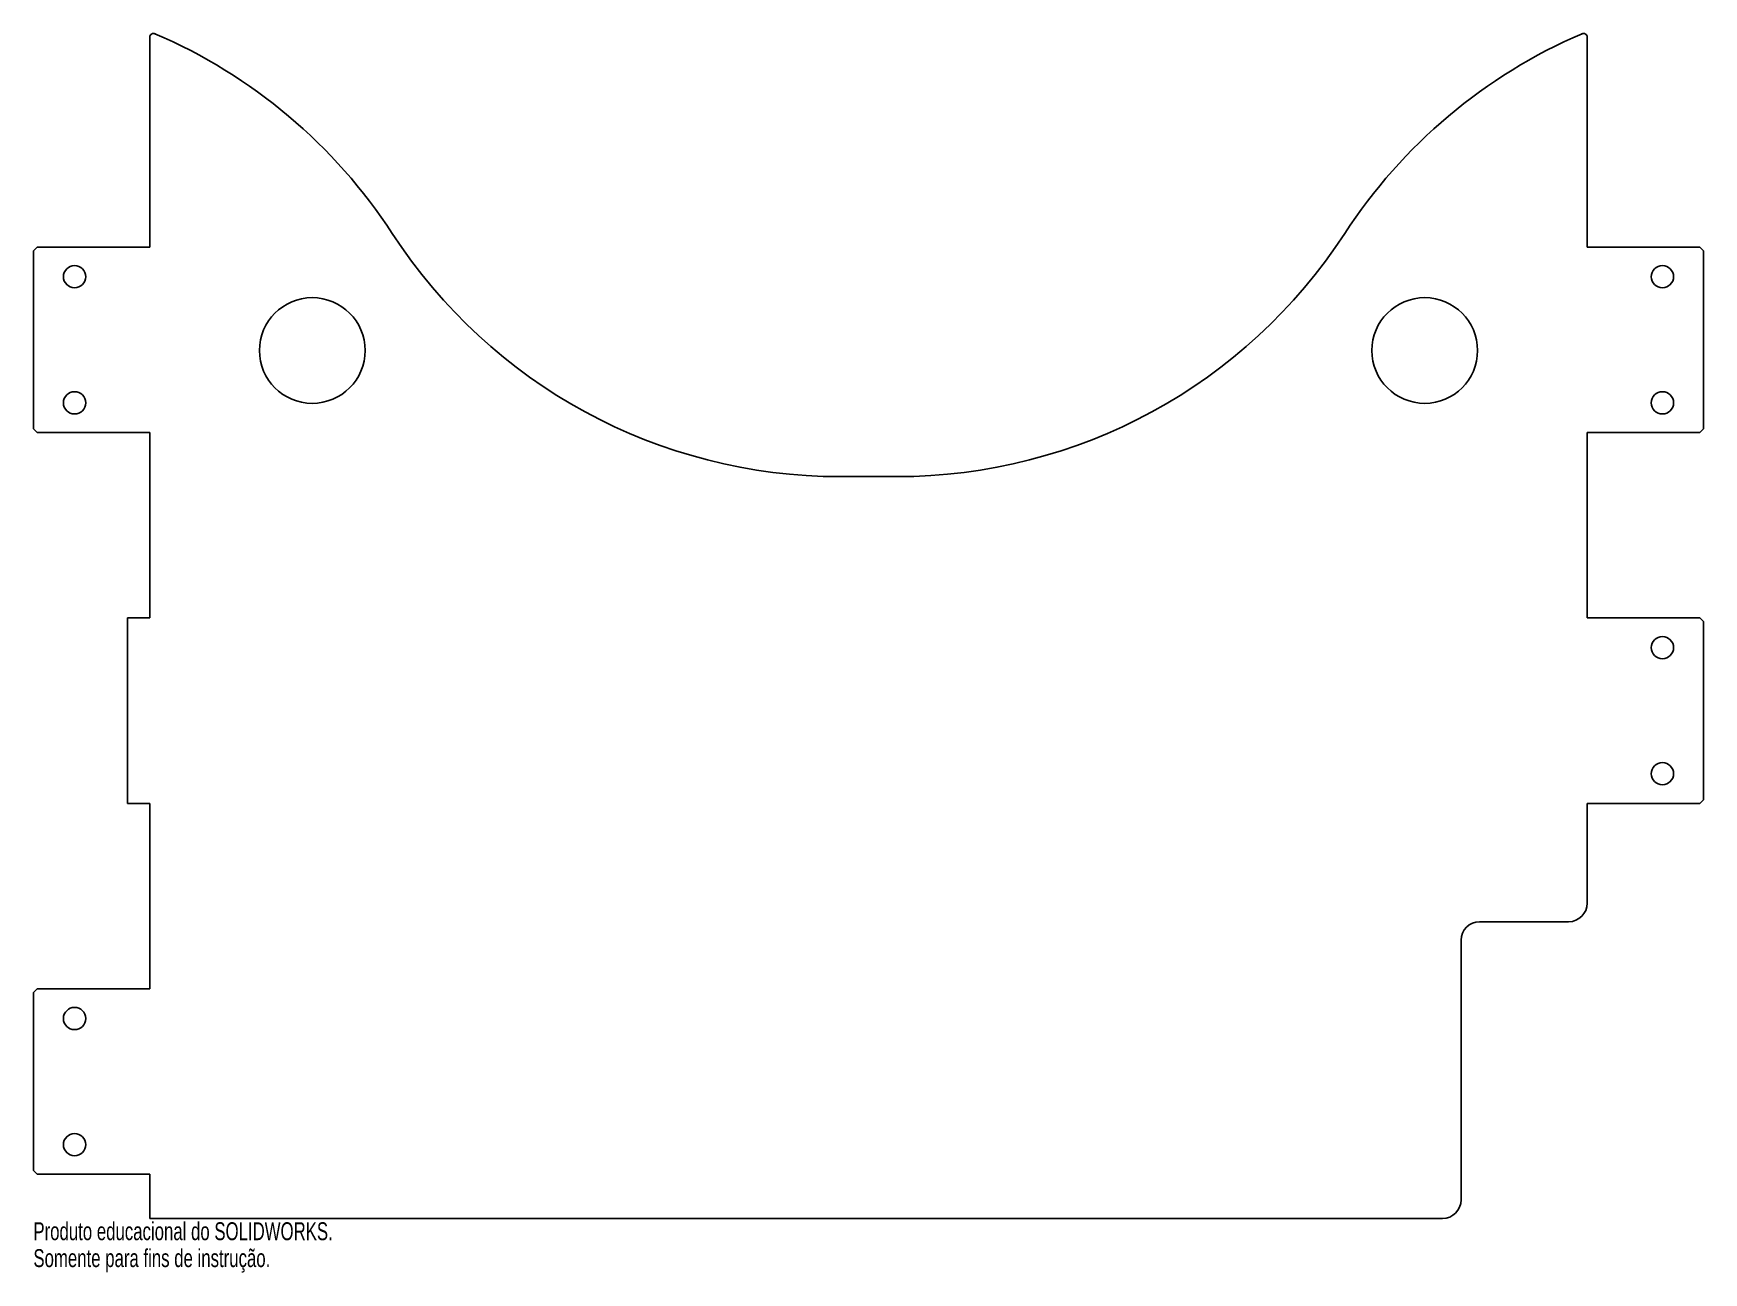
# Model space of a CAD drawing. Header units: millimetres. Extents: x -31 to 419, y -15 to 319.
import ezdxf

# ---------------------------------------------------------------- set-up
doc = ezdxf.new("R2010")
doc.units = ezdxf.units.MM
doc.styles.add('SLDTEXTSTYLE0', font='TXT', dxfattribs={"width": 0.7})

msp = doc.modelspace()

# ---------------------------------------------------------------- linework, layer by layer
at = {"color": 7, "linetype": 'Continuous', "lineweight": 25}
for p, q in [((0, 318.49), (0, 261.9)), ((387.6, 261.9), (387.6, 318.49)), ((-30.4, 261.9), (-31.4, 260.9)), ((-30.4, 261.9), (0, 261.9)), ((418, 261.9), (387.6, 261.9)), ((419, 260.9), (418, 261.9)), ((-31.4, 212.9), (-31.4, 260.9)), ((419, 212.9), (419, 260.9)), ((-31.4, 212.9), (-30.4, 211.9)), ((-30.4, 211.9), (0, 211.9)), ((0, 211.9), (0, 161.9)), ((387.6, 161.9), (387.6, 211.9)), ((418, 211.9), (387.6, 211.9)), ((418, 211.9), (419, 212.9)), ((186.12, 200), (201.48, 200)), ((-6, 161.9), (0, 161.9)), ((-6, 111.9), (-6, 161.9)), ((418, 161.9), (387.6, 161.9)), ((419, 160.9), (418, 161.9)), ((419, 112.9), (419, 160.9)), ((418, 111.9), (419, 112.9)), ((-6, 111.9), (0, 111.9)), ((0, 111.9), (0, 61.9)), ((387.6, 85), (387.6, 111.9)), ((418, 111.9), (387.6, 111.9)), ((382.6, 80), (358.6, 80)), ((353.6, 75), (353.6, 5)), ((-30.4, 61.9), (-31.4, 60.9)), ((-31.4, 12.9), (-31.4, 60.9)), ((-30.4, 61.9), (0, 61.9)), ((-31.4, 12.9), (-30.4, 11.9)), ((-30.4, 11.9), (0, 11.9)), ((0, 11.9), (0, 0)), ((0, 0), (348.6, 0))]:
    msp.add_line(p, q, dxfattribs=at)
for centre, radius in [((-20.3, 253.9), 3), ((407.9, 253.9), 3), ((43.8, 234), 14.25), ((343.8, 234), 14.25), ((-20.3, 219.9), 3), ((407.9, 219.9), 3), ((407.9, 153.9), 3), ((407.9, 119.9), 3), ((-20.3, 53.9), 3), ((-20.3, 19.9), 3)]:
    msp.add_circle(centre, radius, dxfattribs=at)
for centre, radius, start, end in [((1, 318.49), 1, 66.7857, 180), ((-55.37, 187.07), 144, 33.0177, 66.7857), ((442.97, 187.07), 144, 113.2143, 146.9823), ((386.6, 318.49), 1, 0, 113.2143), ((186.12, 344), 144, 213.0177, 270), ((201.48, 344), 144, 270, 326.9823), ((382.6, 85), 5, 270, 0), ((358.6, 75), 5, 90, 180), ((348.6, 5), 5, 270, 0)]:
    msp.add_arc(centre, radius, start, end, dxfattribs=at)

# ---------------------------------------------------------------- texts
at = {"color": 7, "linetype": 'Continuous', "char_height": 4.8336, "attachment_point": 1, "style": 'SLDTEXTSTYLE0'}
for s, insert in [('Produto educacional do SOLIDWORKS.', (-31.4, -1.02)), ('Somente para fins de instrução.', (-31.4, -8.27))]:
    msp.add_mtext(s, dxfattribs=dict(at, insert=insert))

doc.saveas('drawing.dxf')
